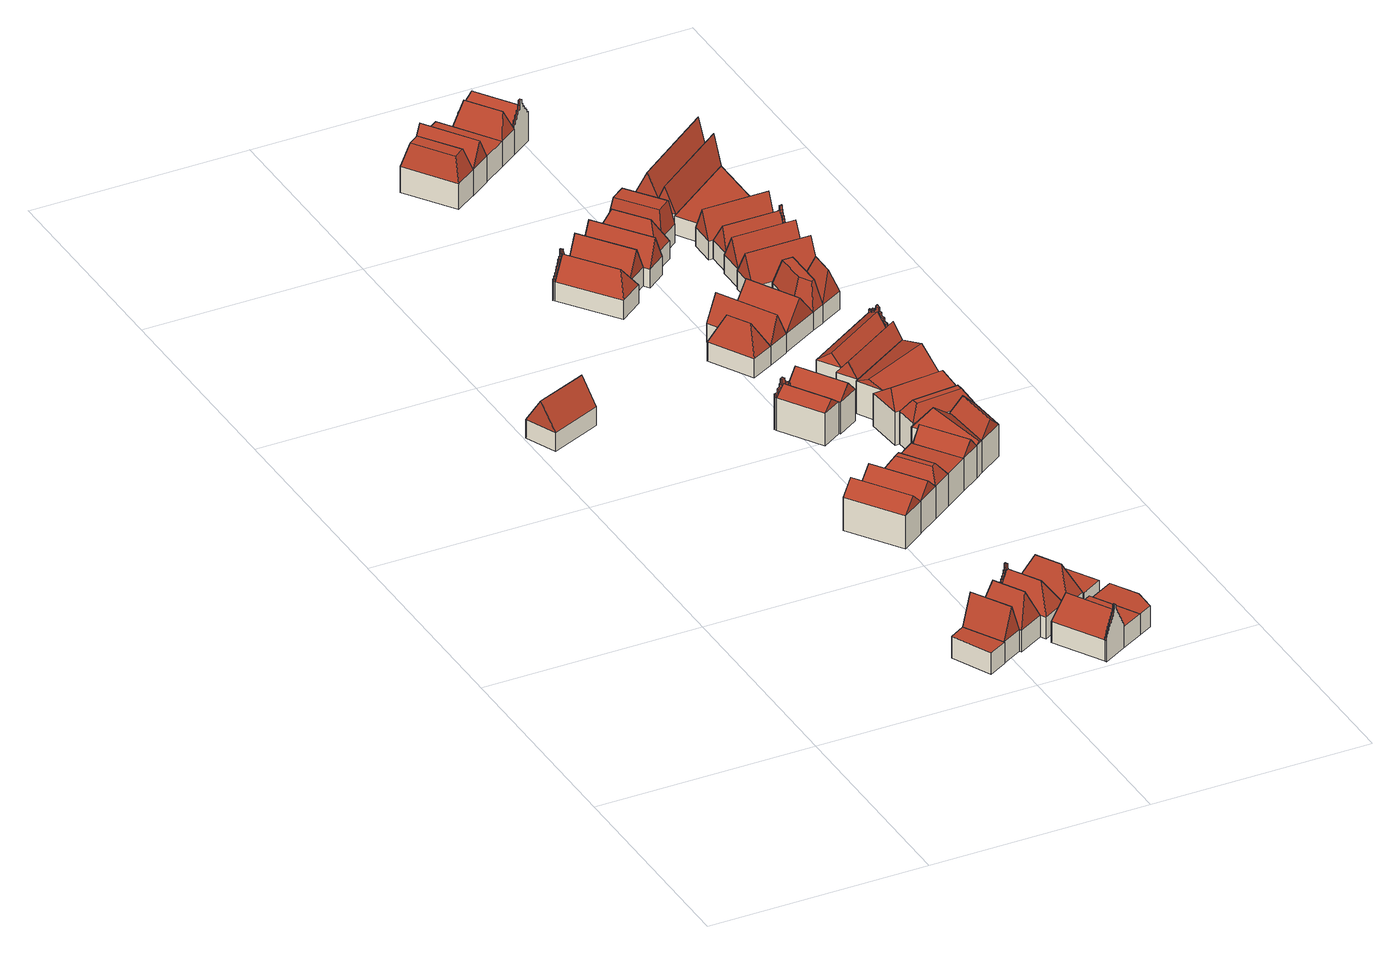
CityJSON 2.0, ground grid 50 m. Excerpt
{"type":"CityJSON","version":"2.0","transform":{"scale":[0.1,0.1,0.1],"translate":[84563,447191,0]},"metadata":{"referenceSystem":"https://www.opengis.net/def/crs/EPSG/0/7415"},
"CityObjects":{
"building1":{"type":"Building","geometry":[{"type":"Solid","lod":"2","boundaries":[[[[0,1,2,3]],[[2,1,4,5]],[[0,3,6,7]],[[3,2,5,6]],[[1,0,7,4]],[[7,6,8,9]],[[6,5,8]],[[5,4,9,8]],[[4,7,9]]]],"semantics":{"surfaces":[{"type":"GroundSurface"},{"type":"WallSurface"},{"type":"RoofSurface"}],"values":[[0,1,1,1,1,2,2,2,2]]}}]},
"building2":{"type":"Building","geometry":[{"type":"Solid","lod":"2","boundaries":[[[[10,11,12,13]],[[14,15,16,17]],[[13,12,16,15]],[[11,10,14,17]],[[12,11,17,16]],[[10,13,15,14]]]],"semantics":{"surfaces":[{"type":"GroundSurface"},{"type":"RoofSurface"},{"type":"WallSurface"}],"values":[[0,1,2,2,2,2]]}}]},
"building3":{"type":"Building","geometry":[{"type":"Solid","lod":"2","boundaries":[[[[18,19,12,20]],[[20,12,16,21]],[[19,18,22,23]],[[12,19,23,16]],[[18,20,21,22]],[[22,21,24,25]],[[21,16,24]],[[16,23,25,24]],[[23,22,25]]]],"semantics":{"surfaces":[{"type":"GroundSurface"},{"type":"WallSurface"},{"type":"RoofSurface"}],"values":[[0,1,1,1,1,2,2,2,2]]}}]},
"building4":{"type":"Building","geometry":[{"type":"Solid","lod":"2","boundaries":[[[[26,27,20,28]],[[28,20,21,29]],[[27,26,30,31]],[[20,27,31,21]],[[26,28,29,30]],[[30,29,32,33]],[[29,21,32]],[[21,31,33,32]],[[31,30,33]]]],"semantics":{"surfaces":[{"type":"GroundSurface"},{"type":"WallSurface"},{"type":"RoofSurface"}],"values":[[0,1,1,1,1,2,2,2,2]]}}]},
"building5":{"type":"Building","geometry":[{"type":"Solid","lod":"2","boundaries":[[[[34,35,36,37]],[[35,34,38,39]],[[36,35,39,40]],[[34,37,41,38]],[[38,41,42,43]],[[40,39,43,42]],[[39,38,43]],[[42,41,44,45,46,47,48,49,50,51,52,53,54,55,56,57,58,59,60,61,62,63,64,65,66,67,68,69,70,71,72,73,74,75,76,77,78,79,80,81,82,83,84,85,86,87,88,89,40]],[[29,90,91,92,93,94,95,96,97,98,99,100,101,102,103,104,105,106,107,108,109,110,111,112,113,114,115,116,117,118,119,120,121,122,123,124,125,126,127,128,129,130,131,132,133,134,135,136,137,28]],[[46,45,134,133]],[[73,72,107,106]],[[60,59,120,119]],[[87,86,93,92]],[[47,46,133,132]],[[74,73,106,105]],[[61,60,119,118]],[[88,87,92,91]],[[48,47,132,131]],[[75,74,105,104]],[[36,40,29,28]],[[62,61,118,117]],[[89,88,91,90]],[[49,48,131,130]],[[76,75,104,103]],[[41,37,137,136]],[[63,62,117,116]],[[40,89,90,29]],[[50,49,130,129]],[[77,76,103,102]],[[64,63,116,115]],[[51,50,129,128]],[[78,77,102,101]],[[65,64,115,114]],[[52,51,128,127]],[[79,78,101,100]],[[66,65,114,113]],[[53,52,127,126]],[[80,79,100,99]],[[67,66,113,112]],[[54,53,126,125]],[[81,80,99,98]],[[68,67,112,111]],[[55,54,125,124]],[[82,81,98,97]],[[69,68,111,110]],[[37,36,28,137]],[[56,55,124,123]],[[83,82,97,96]],[[70,69,110,109]],[[57,56,123,122]],[[84,83,96,95]],[[44,41,136,135]],[[71,70,109,108]],[[58,57,122,121]],[[85,84,95,94]],[[45,44,135,134]],[[72,71,108,107]],[[59,58,121,120]],[[86,85,94,93]]]],"semantics":{"surfaces":[{"type":"GroundSurface"},{"type":"WallSurface"},{"type":"RoofSurface"}],"values":[[0,1,1,1,2,2,2,2,1,2,2,2,2,2,2,2,2,2,2,1,2,2,2,2,1,2,2,2,2,2,2,2,2,2,2,2,2,2,2,2,2,2,2,2,2,0,2,2,2,2,2,2,2,2,2,2,2,2,2]]}}]},
"building6":{"type":"Building","geometry":[{"type":"Solid","lod":"2","boundaries":[[[[138,139,140,141]],[[141,140,142,143]],[[139,138,144,145]],[[140,139,145,142]],[[138,141,143,144]],[[144,143,146,147]],[[143,142,146]],[[142,145,147,146]],[[145,144,147]]]],"semantics":{"surfaces":[{"type":"GroundSurface"},{"type":"WallSurface"},{"type":"RoofSurface"}],"values":[[0,1,1,1,1,2,2,2,2]]}}]},
"building7":{"type":"Building","geometry":[{"type":"Solid","lod":"2","boundaries":[[[[148,149,150,151]],[[149,148,152,153]],[[150,149,153,154]],[[148,151,155,152]],[[152,155,156,157]],[[154,153,157,156]],[[153,152,157]],[[156,155,158,159,160,161,162,163,164,165,166,167,168,169,170,171,172,173,174,175,176,177,178,179,180,181,182,183,184,185,186,187,188,189,190,191,192,193,194,195,154]],[[196,197,198,199,200,201,202,203,204,205,206,207,208,209,210,211,212,213,214,215,216,217,218,219,220,221,222,223,224,225,226,227,228,229,230,231,232,233,234,235,236,237]],[[179,178,214,213]],[[166,165,227,226]],[[193,192,200,199]],[[180,179,213,212]],[[167,166,226,225]],[[194,193,199,198]],[[181,180,212,211]],[[168,167,225,224]],[[195,194,198,197]],[[182,181,211,210]],[[169,168,224,223]],[[154,195,197,196]],[[183,182,210,209]],[[151,150,237,236]],[[170,169,223,222]],[[184,183,209,208]],[[171,170,222,221]],[[158,155,235,234]],[[185,184,208,207]],[[172,171,221,220]],[[159,158,234,233]],[[186,185,207,206]],[[173,172,220,219]],[[160,159,233,232]],[[187,186,206,205]],[[174,173,219,218]],[[161,160,232,231]],[[188,187,205,204]],[[175,174,218,217]],[[162,161,231,230]],[[189,188,204,203]],[[150,154,196,237]],[[176,175,217,216]],[[163,162,230,229]],[[190,189,203,202]],[[155,151,236,235]],[[177,176,216,215]],[[164,163,229,228]],[[191,190,202,201]],[[178,177,215,214]],[[165,164,228,227]],[[192,191,201,200]]]],"semantics":{"surfaces":[{"type":"GroundSurface"},{"type":"WallSurface"},{"type":"RoofSurface"}],"values":[[0,1,1,1,2,2,2,2,1,2,2,2,2,2,2,2,2,2,2,2,2,2,0,2,2,2,2,2,2,2,2,2,2,2,2,2,2,2,2,2,1,2,2,2,1,2,2,2,2,2,2]]}}]},
"building8":{"type":"Building","geometry":[{"type":"Solid","lod":"2","boundaries":[[[[238,239,137,240]],[[240,137,136,241]],[[239,238,242,243]],[[137,239,243,136]],[[238,240,241,242]],[[242,241,244,245]],[[241,136,244]],[[136,243,245,244]],[[243,242,245]]]],"semantics":{"surfaces":[{"type":"GroundSurface"},{"type":"WallSurface"},{"type":"RoofSurface"}],"values":[[0,1,1,1,1,2,2,2,2]]}}]},
"building9":{"type":"Building","geometry":[{"type":"Solid","lod":"2","boundaries":[[[[246,247,248,249]],[[249,248,250,142]],[[247,246,251,252]],[[248,247,252,250]],[[246,249,142,251]],[[251,142,253,254]],[[142,250,253]],[[250,252,254,253]],[[252,251,254]]]],"semantics":{"surfaces":[{"type":"GroundSurface"},{"type":"WallSurface"},{"type":"RoofSurface"}],"values":[[0,1,1,1,1,2,2,2,2]]}}]},
"building10":{"type":"Building","geometry":[{"type":"Solid","lod":"2","boundaries":[[[[255,256,257,237]],[[258,196,259,260]],[[237,257,259,196]],[[256,255,258,260]],[[257,256,260,259]],[[255,237,196,258]]]],"semantics":{"surfaces":[{"type":"GroundSurface"},{"type":"RoofSurface"},{"type":"WallSurface"}],"values":[[0,1,2,2,2,2]]}}]},
"building11":{"type":"Building","geometry":[{"type":"Solid","lod":"2","boundaries":[[[[261,262,240,263]],[[264,265,241,266]],[[263,240,241,265]],[[262,261,264,266]],[[240,262,266,241]],[[261,263,265,264]]]],"semantics":{"surfaces":[{"type":"GroundSurface"},{"type":"RoofSurface"},{"type":"WallSurface"}],"values":[[0,1,2,2,2,2]]}}]},
"building12":{"type":"Building","geometry":[{"type":"Solid","lod":"2","boundaries":[[[[267,268,269,270,257]],[[271,259,272,273,274]],[[269,268,274,273]],[[257,270,272,259]],[[268,267,271,274]],[[270,269,273,272]],[[267,257,259,271]]]],"semantics":{"surfaces":[{"type":"GroundSurface"},{"type":"RoofSurface"},{"type":"WallSurface"}],"values":[[0,1,2,2,2,2,2]]}}]},
"building13":{"type":"Building","geometry":[{"type":"Solid","lod":"2","boundaries":[[[[275,276,277,248]],[[277,276,278,279]],[[275,248,250,280]],[[248,277,279,250]],[[276,275,280,278]],[[278,280,281,282]],[[280,250,283,281]],[[250,279,284,283]],[[279,278,282,284]],[[281,283,284,282]]]],"semantics":{"surfaces":[{"type":"GroundSurface"},{"type":"WallSurface"},{"type":"RoofSurface"}],"values":[[0,1,1,1,1,2,2,2,2,2]]}}]},
"building14":{"type":"Building","geometry":[{"type":"Solid","lod":"2","boundaries":[[[[285,286,287,288]],[[286,285,289,290]],[[287,286,290,291]],[[285,288,292,289]],[[289,292,293,294]],[[291,290,294,293]],[[290,289,294]],[[293,292,295,296,297,298,299,300,301,302,303,304,305,306,307,308,291]],[[309,310,311,312,313,314,315,316,317,318,319,320,321,322,323,324,325,326]],[[305,304,314,313]],[[298,297,321,320]],[[306,305,313,312]],[[299,298,320,319]],[[307,306,312,311]],[[300,299,319,318]],[[308,307,311,310]],[[287,291,309,326]],[[301,300,318,317]],[[291,308,310,309]],[[292,288,325,324]],[[302,301,317,316]],[[288,287,326,325]],[[295,292,324,323]],[[303,302,316,315]],[[296,295,323,322]],[[304,303,315,314]],[[297,296,322,321]]]],"semantics":{"surfaces":[{"type":"GroundSurface"},{"type":"WallSurface"},{"type":"RoofSurface"}],"values":[[0,1,1,1,2,2,2,2,1,2,2,2,2,2,2,2,1,2,2,1,2,0,2,2,2,2,2]]}}]},
"building15":{"type":"Building","geometry":[{"type":"Solid","lod":"2","boundaries":[[[[327,328,329,277]],[[330,279,331,332]],[[329,328,332,331]],[[327,277,279,330]],[[277,329,331,279]],[[328,327,330,332]]]],"semantics":{"surfaces":[{"type":"GroundSurface"},{"type":"RoofSurface"},{"type":"WallSurface"}],"values":[[0,1,2,2,2,2]]}}]},
"building16":{"type":"Building","geometry":[{"type":"Solid","lod":"2","boundaries":[[[[333,334,335,336]],[[334,333,337,338]],[[335,334,338,339]],[[333,336,340,337]],[[337,340,341,342]],[[339,338,342,341]],[[338,337,342]],[[341,340,343,344,345,346,347,348,349,350,351,352,353,354,355,356,357,358,359,360,361,362,363,364,365,366,367,368,369,370,371,372,373,374,375,376,377,378,379,380,339]],[[381,382,383,384,385,386,387,388,389,390,391,392,393,394,395,396,397,398,399,400,401,402,403,404,405,406,407,408,409,410,411,412,413,414,415,416,417,418,419,420,421,422]],[[356,355,407,406]],[[343,340,420,419]],[[370,369,393,392]],[[357,356,406,405]],[[344,343,419,418]],[[371,370,392,391]],[[358,357,405,404]],[[345,344,418,417]],[[372,371,391,390]],[[359,358,404,403]],[[346,345,417,416]],[[373,372,390,389]],[[360,359,403,402]],[[347,346,416,415]],[[374,373,389,388]],[[335,339,381,422]],[[361,360,402,401]],[[348,347,415,414]],[[375,374,388,387]],[[340,336,421,420]],[[362,361,401,400]],[[349,348,414,413]],[[376,375,387,386]],[[363,362,400,399]],[[350,349,413,412]],[[377,376,386,385]],[[364,363,399,398]],[[351,350,412,411]],[[378,377,385,384]],[[365,364,398,397]],[[352,351,411,410]],[[379,378,384,383]],[[366,365,397,396]],[[353,352,410,409]],[[380,379,383,382]],[[367,366,396,395]],[[354,353,409,408]],[[339,380,382,381]],[[368,367,395,394]],[[336,335,422,421]],[[355,354,408,407]],[[369,368,394,393]]]],"semantics":{"surfaces":[{"type":"GroundSurface"},{"type":"WallSurface"},{"type":"RoofSurface"}],"values":[[0,1,1,1,2,2,2,2,1,2,2,2,2,2,2,2,2,2,2,2,2,2,2,2,1,2,2,2,1,2,2,2,2,2,2,2,2,2,2,2,2,2,2,2,2,2,2,2,0,2,2]]}}]},
"building17":{"type":"Building","geometry":[{"type":"Solid","lod":"2","boundaries":[[[[423,424,425,426]],[[426,425,324,427]],[[424,423,428,429]],[[425,424,429,324]],[[423,426,427,428]],[[428,427,430,431]],[[427,324,430]],[[324,429,431,430]],[[429,428,431]]]],"semantics":{"surfaces":[{"type":"GroundSurface"},{"type":"WallSurface"},{"type":"RoofSurface"}],"values":[[0,1,1,1,1,2,2,2,2]]}}]},
"building18":{"type":"Building","geometry":[{"type":"Solid","lod":"2","boundaries":[[[[432,433,434,435]],[[434,433,436,437]],[[432,435,438,439]],[[435,434,437,438]],[[433,432,439,436]],[[436,439,440,441]],[[439,438,442,440]],[[438,437,443,442]],[[437,436,441,443]],[[440,442,443,441]]]],"semantics":{"surfaces":[{"type":"GroundSurface"},{"type":"WallSurface"},{"type":"RoofSurface"}],"values":[[0,1,1,1,1,2,2,2,2,2]]}}]},
"building19":{"type":"Building","geometry":[{"type":"Solid","lod":"2","boundaries":[[[[444,445,446,447]],[[447,446,448,449]],[[445,444,450,451]],[[446,445,451,448]],[[444,447,449,450]],[[450,449,452,453]],[[449,448,452]],[[448,451,453,452]],[[451,450,453]]]],"semantics":{"surfaces":[{"type":"GroundSurface"},{"type":"WallSurface"},{"type":"RoofSurface"}],"values":[[0,1,1,1,1,2,2,2,2]]}}]},
"building20":{"type":"Building","geometry":[{"type":"Solid","lod":"2","boundaries":[[[[454,455,456,329]],[[456,455,457,458]],[[454,329,331,459]],[[329,456,458,331]],[[455,454,459,457]],[[459,331,460,461]],[[331,458,460]],[[458,457,461,460]],[[457,459,461]]]],"semantics":{"surfaces":[{"type":"GroundSurface"},{"type":"WallSurface"},{"type":"RoofSurface"}],"values":[[0,1,1,1,1,2,2,2,2]]}}]},
"building21":{"type":"Building","geometry":[{"type":"Solid","lod":"2","boundaries":[[[[462,463,464,465]],[[464,463,466,420]],[[462,465,467,468]],[[465,464,420,467]],[[463,462,468,466]],[[468,467,469,470]],[[467,420,469]],[[420,466,470,469]],[[466,468,470]]]],"semantics":{"surfaces":[{"type":"GroundSurface"},{"type":"WallSurface"},{"type":"RoofSurface"}],"values":[[0,1,1,1,1,2,2,2,2]]}}]},
"building22":{"type":"Building","geometry":[{"type":"Solid","lod":"2","boundaries":[[[[471,456,472,473]],[[473,472,474,475]],[[456,471,476,458]],[[472,456,458,474]],[[471,473,475,476]],[[476,475,477,478]],[[475,474,477]],[[474,458,478,477]],[[458,476,478]]]],"semantics":{"surfaces":[{"type":"GroundSurface"},{"type":"WallSurface"},{"type":"RoofSurface"}],"values":[[0,1,1,1,1,2,2,2,2]]}}]},
"building23":{"type":"Building","geometry":[{"type":"Solid","lod":"2","boundaries":[[[[479,480,481,446]],[[446,481,482,448]],[[480,479,483,484]],[[481,480,484,482]],[[479,446,448,483]],[[483,448,485,486]],[[448,482,485]],[[482,484,486,485]],[[484,483,486]]]],"semantics":{"surfaces":[{"type":"GroundSurface"},{"type":"WallSurface"},{"type":"RoofSurface"}],"values":[[0,1,1,1,1,2,2,2,2]]}}]},
"building24":{"type":"Building","geometry":[{"type":"Solid","lod":"2","boundaries":[[[[487,488,489,490]],[[489,488,491,492]],[[487,490,437,493]],[[490,489,492,437]],[[488,487,493,491]],[[493,437,494,495]],[[437,492,494]],[[492,491,495,494]],[[491,493,495]]]],"semantics":{"surfaces":[{"type":"GroundSurface"},{"type":"WallSurface"},{"type":"RoofSurface"}],"values":[[0,1,1,1,1,2,2,2,2]]}}]},
"building25":{"type":"Building","geometry":[{"type":"Solid","lod":"2","boundaries":[[[[496,497,465,498]],[[498,465,467,499]],[[497,496,500,501]],[[465,497,501,467]],[[496,498,499,500]],[[500,499,502,503]],[[499,467,502]],[[467,501,503,502]],[[501,500,503]]]],"semantics":{"surfaces":[{"type":"GroundSurface"},{"type":"WallSurface"},{"type":"RoofSurface"}],"values":[[0,1,1,1,1,2,2,2,2]]}}]},
"building26":{"type":"Building","geometry":[{"type":"Solid","lod":"2","boundaries":[[[[504,505,506,507]],[[507,506,508,509]],[[505,504,510,511]],[[506,505,511,508]],[[504,507,509,510]],[[511,510,512,513]],[[510,509,514,512]],[[509,508,515,514]],[[508,511,513,515]],[[512,514,515,513]]]],"semantics":{"surfaces":[{"type":"GroundSurface"},{"type":"WallSurface"},{"type":"RoofSurface"}],"values":[[0,1,1,1,1,2,2,2,2,2]]}}]},
"building27":{"type":"Building","geometry":[{"type":"Solid","lod":"2","boundaries":[[[[516,517,518,506]],[[518,517,519,520]],[[516,506,508,521]],[[506,518,520,508]],[[517,516,521,519]],[[521,508,522,523]],[[508,520,522]],[[520,519,523,522]],[[519,521,523]]]],"semantics":{"surfaces":[{"type":"GroundSurface"},{"type":"WallSurface"},{"type":"RoofSurface"}],"values":[[0,1,1,1,1,2,2,2,2]]}}]},
"building28":{"type":"Building","geometry":[{"type":"Solid","lod":"2","boundaries":[[[[471,524,525,526]],[[526,525,527,528]],[[524,471,476,529]],[[525,524,529,527]],[[471,526,528,476]],[[476,528,530]],[[528,527,531,530]],[[527,529,531]],[[529,476,530,531]]]],"semantics":{"surfaces":[{"type":"GroundSurface"},{"type":"WallSurface"},{"type":"RoofSurface"}],"values":[[0,1,1,1,1,2,2,2,2]]}}]},
"building29":{"type":"Building","geometry":[{"type":"Solid","lod":"2","boundaries":[[[[532,533,534,535]],[[536,492,537,538]],[[535,534,537,492]],[[533,532,536,538]],[[534,533,538,537]],[[532,535,492,536]]]],"semantics":{"surfaces":[{"type":"GroundSurface"},{"type":"RoofSurface"},{"type":"WallSurface"}],"values":[[0,1,2,2,2,2]]}}]},
"building30":{"type":"Building","geometry":[{"type":"Solid","lod":"2","boundaries":[[[[539,540,541,542]],[[542,541,499,543]],[[540,539,544,545]],[[541,540,545,499]],[[539,542,543,544]],[[544,543,546,547]],[[543,499,546]],[[499,545,547,546]],[[545,544,547]]]],"semantics":{"surfaces":[{"type":"GroundSurface"},{"type":"WallSurface"},{"type":"RoofSurface"}],"values":[[0,1,1,1,1,2,2,2,2]]}}]},
"building31":{"type":"Building","geometry":[{"type":"Solid","lod":"2","boundaries":[[[[548,518,549,550]],[[550,549,551,552]],[[518,548,553,520]],[[549,518,520,551]],[[548,550,552,553]],[[553,552,554,555]],[[552,551,554]],[[551,520,555,554]],[[520,553,555]]]],"semantics":{"surfaces":[{"type":"GroundSurface"},{"type":"WallSurface"},{"type":"RoofSurface"}],"values":[[0,1,1,1,1,2,2,2,2]]}}]},
"building32":{"type":"Building","geometry":[{"type":"Solid","lod":"2","boundaries":[[[[556,557,558,548]],[[558,557,559,560]],[[556,548,553,561]],[[548,558,560,553]],[[557,556,561,559]],[[561,553,562,563]],[[553,560,562]],[[560,559,563,562]],[[559,561,563]]]],"semantics":{"surfaces":[{"type":"GroundSurface"},{"type":"WallSurface"},{"type":"RoofSurface"}],"values":[[0,1,1,1,1,2,2,2,2]]}}]},
"building33":{"type":"Building","geometry":[{"type":"Solid","lod":"2","boundaries":[[[[564,565,566,567]],[[567,566,568,482]],[[565,564,569,570]],[[566,565,570,568]],[[564,567,482,569]],[[569,482,571,572]],[[482,568,571]],[[568,570,572,571]],[[570,569,572]]]],"semantics":{"surfaces":[{"type":"GroundSurface"},{"type":"WallSurface"},{"type":"RoofSurface"}],"values":[[0,1,1,1,1,2,2,2,2]]}}]},
"building34":{"type":"Building","geometry":[{"type":"Solid","lod":"2","boundaries":[[[[573,574,575,576]],[[574,573,577,578]],[[575,574,578,579]],[[573,576,580,577]],[[577,580,581,582]],[[579,578,582,581]],[[578,577,582]],[[581,580,583,584,585,586,587,588,589,590,591,592,593,594,595,596,579]],[[597,598,599,600,601,602,603,604,605,606,607,608,609,610,611,560,558,612]],[[592,591,603,602]],[[585,584,610,609]],[[593,592,602,601]],[[586,585,609,608]],[[594,593,601,600]],[[587,586,608,607]],[[595,594,600,599]],[[588,587,607,606]],[[596,595,599,598]],[[575,579,597,612]],[[589,588,606,605]],[[579,596,598,597]],[[580,576,558,560]],[[590,589,605,604]],[[576,575,612,558]],[[583,580,560,611]],[[591,590,604,603]],[[584,583,611,610]]]],"semantics":{"surfaces":[{"type":"GroundSurface"},{"type":"WallSurface"},{"type":"RoofSurface"}],"values":[[0,1,1,1,2,2,2,2,1,2,2,2,2,2,2,2,2,2,1,2,2,1,2,0,2,2,2]]}}]},
"building35":{"type":"Building","geometry":[{"type":"Solid","lod":"2","boundaries":[[[[613,614,615,616]],[[616,615,543,617]],[[614,613,618,619]],[[615,614,619,543]],[[613,616,617,618]],[[619,618,620,621]],[[618,617,622,620]],[[617,543,623,622]],[[543,619,621,623]],[[620,622,623,621]]]],"semantics":{"surfaces":[{"type":"GroundSurface"},{"type":"WallSurface"},{"type":"RoofSurface"}],"values":[[0,1,1,1,1,2,2,2,2,2]]}}]},
"building36":{"type":"Building","geometry":[{"type":"Solid","lod":"2","boundaries":[[[[624,625,626,534]],[[534,626,627,537]],[[625,624,628,629]],[[626,625,629,627]],[[624,534,537,628]],[[628,537,630,631]],[[537,627,630]],[[627,629,631,630]],[[629,628,631]]]],"semantics":{"surfaces":[{"type":"GroundSurface"},{"type":"WallSurface"},{"type":"RoofSurface"}],"values":[[0,1,1,1,1,2,2,2,2]]}}]},
"building37":{"type":"Building","geometry":[{"type":"Solid","lod":"2","boundaries":[[[[632,633,634,566,635]],[[634,633,636,637]],[[635,566,568,638]],[[633,632,639,636]],[[566,634,637,568]],[[632,635,638,639]],[[636,639,640,641]],[[639,638,642,640]],[[638,568,643,642]],[[568,637,644,643]],[[637,636,641,644]],[[640,642,643,644,641]]]],"semantics":{"surfaces":[{"type":"GroundSurface"},{"type":"WallSurface"},{"type":"RoofSurface"}],"values":[[0,1,1,1,1,1,2,2,2,2,2,2]]}}]},
"building38":{"type":"Building","geometry":[{"type":"Solid","lod":"2","boundaries":[[[[645,646,647,648]],[[646,645,649,650]],[[647,646,650,651]],[[645,648,652,649]],[[649,652,653,654]],[[651,650,654,653]],[[650,649,654]],[[653,652,655,656,657,658,659,660,661,662,663,664,665,666,667,668,669,670,671,672,673,674,675,676,651]],[[677,678,679,680,681,682,683,684,685,686,687,688,689,690,691,692,693,694,695,696,697,698,699,627,626,700]],[[676,675,679,678]],[[669,668,686,685]],[[652,648,626,627]],[[662,661,693,692]],[[648,647,700,626]],[[651,676,678,677]],[[655,652,627,699]],[[670,669,685,684]],[[663,662,692,691]],[[656,655,699,698]],[[671,670,684,683]],[[664,663,691,690]],[[657,656,698,697]],[[672,671,683,682]],[[665,664,690,689]],[[658,657,697,696]],[[673,672,682,681]],[[666,665,689,688]],[[659,658,696,695]],[[674,673,681,680]],[[667,666,688,687]],[[660,659,695,694]],[[675,674,680,679]],[[668,667,687,686]],[[647,651,677,700]],[[661,660,694,693]]]],"semantics":{"surfaces":[{"type":"GroundSurface"},{"type":"WallSurface"},{"type":"RoofSurface"}],"values":[[0,1,1,1,2,2,2,2,1,2,2,1,2,0,2,2,2,2,2,2,2,2,2,2,2,2,2,2,2,2,2,2,2,1,2]]}}]},
"building39":{"type":"Building","geometry":[{"type":"Solid","lod":"2","boundaries":[[[[701,702,703,704]],[[704,703,705,706]],[[702,701,707,708]],[[703,702,708,705]],[[701,704,706,707]],[[707,706,709,710]],[[706,705,709]],[[705,708,710,709]],[[708,707,710]]]],"semantics":{"surfaces":[{"type":"GroundSurface"},{"type":"WallSurface"},{"type":"RoofSurface"}],"values":[[0,1,1,1,1,2,2,2,2]]}}]},
"building40":{"type":"Building","geometry":[{"type":"Solid","lod":"2","boundaries":[[[[711,712,713,714]],[[713,712,715,716]],[[711,714,717,637]],[[714,713,716,717]],[[712,711,637,715]],[[637,717,718]],[[717,716,719,718]],[[716,715,719]],[[715,637,718,719]]]],"semantics":{"surfaces":[{"type":"GroundSurface"},{"type":"WallSurface"},{"type":"RoofSurface"}],"values":[[0,1,1,1,1,2,2,2,2]]}}]},
"building41":{"type":"Building","geometry":[{"type":"Solid","lod":"2","boundaries":[[[[720,721,722,703]],[[703,722,723,705]],[[721,720,724,725]],[[722,721,725,723]],[[720,703,705,724]],[[724,705,726,727]],[[705,723,726]],[[723,725,727,726]],[[725,724,727]]]],"semantics":{"surfaces":[{"type":"GroundSurface"},{"type":"WallSurface"},{"type":"RoofSurface"}],"values":[[0,1,1,1,1,2,2,2,2]]}}]},
"building42":{"type":"Building","geometry":[{"type":"Solid","lod":"2","boundaries":[[[[728,729,730,731]],[[729,728,732,733]],[[730,729,733,734]],[[728,731,735,732]],[[732,735,736,737]],[[734,733,737,736]],[[733,732,737]],[[736,735,738,739,740,741,742,743,744,745,746,747,748,749,750,751,752,753,754,755,756,757,758,759,760,761,762,763,764,765,766,767,768,769,770,771,772,773,774,775,734]],[[776,777,778,779,780,781,782,783,784,785,786,787,788,789,790,791,792,793,794,795,796,797,798,799,800,801,802,803,804,805,806,807,808,809,810,811,812,813,814,723,722,815]],[[742,741,811,810]],[[769,768,784,783]],[[730,734,776,815]],[[756,755,797,796]],[[743,742,810,809]],[[770,769,783,782]],[[735,731,722,723]],[[757,756,796,795]],[[744,743,809,808]],[[771,770,782,781]],[[758,757,795,794]],[[745,744,808,807]],[[772,771,781,780]],[[759,758,794,793]],[[746,745,807,806]],[[773,772,780,779]],[[760,759,793,792]],[[747,746,806,805]],[[774,773,779,778]],[[761,760,792,791]],[[748,747,805,804]],[[775,774,778,777]],[[762,761,791,790]],[[749,748,804,803]],[[734,775,777,776]],[[763,762,790,789]],[[731,730,815,722]],[[750,749,803,802]],[[764,763,789,788]],[[751,750,802,801]],[[738,735,723,814]],[[765,764,788,787]],[[752,751,801,800]],[[739,738,814,813]],[[766,765,787,786]],[[753,752,800,799]],[[740,739,813,812]],[[767,766,786,785]],[[754,753,799,798]],[[741,740,812,811]],[[768,767,785,784]],[[755,754,798,797]]]],"semantics":{"surfaces":[{"type":"GroundSurface"},{"type":"WallSurface"},{"type":"RoofSurface"}],"values":[[0,1,1,1,2,2,2,2,1,2,2,1,2,2,2,1,2,2,2,2,2,2,2,2,2,2,2,2,2,2,2,2,2,2,2,0,2,2,2,2,2,2,2,2,2,2,2,2,2,2,2]]}}]},
"building43":{"type":"Building","geometry":[{"type":"Solid","lod":"2","boundaries":[[[[816,817,818,815]],[[815,818,819,776]],[[817,816,820,821]],[[818,817,821,819]],[[816,815,776,820]],[[820,776,822,823]],[[776,819,822]],[[819,821,823,822]],[[821,820,823]]]],"semantics":{"surfaces":[{"type":"GroundSurface"},{"type":"WallSurface"},{"type":"RoofSurface"}],"values":[[0,1,1,1,1,2,2,2,2]]}}]},
"building44":{"type":"Building","geometry":[{"type":"Solid","lod":"2","boundaries":[[[[824,818,825,826]],[[827,828,829,819]],[[826,825,829,828]],[[818,824,827,819]],[[825,818,819,829]],[[824,826,828,827]]]],"semantics":{"surfaces":[{"type":"GroundSurface"},{"type":"RoofSurface"},{"type":"WallSurface"}],"values":[[0,1,2,2,2,2]]}}]},
"building45":{"type":"Building","geometry":[{"type":"Solid","lod":"2","boundaries":[[[[830,831,832,824]],[[824,832,833,827]],[[831,830,834,835]],[[832,831,835,833]],[[830,824,827,834]],[[834,827,836,837]],[[827,833,836]],[[833,835,837,836]],[[835,834,837]]]],"semantics":{"surfaces":[{"type":"GroundSurface"},{"type":"WallSurface"},{"type":"RoofSurface"}],"values":[[0,1,1,1,1,2,2,2,2]]}}]},
"building46":{"type":"Building","geometry":[{"type":"Solid","lod":"2","boundaries":[[[[838,839,840,841]],[[840,839,842,843]],[[838,841,833,844]],[[841,840,843,833]],[[839,838,844,842]],[[844,833,845,846]],[[833,843,845]],[[843,842,846,845]],[[842,844,846]]]],"semantics":{"surfaces":[{"type":"GroundSurface"},{"type":"WallSurface"},{"type":"RoofSurface"}],"values":[[0,1,1,1,1,2,2,2,2]]}}]}
},
"vertices":[
[123,1337,4],[152,1266,4],[35,1217,4],[5,1289,4],[152,1266,49],[35,1217,49],[5,1289,49],[123,1337,49],[20,1253,109],[137,1301,109],
[434,73,8],[391,164,8],[426,185,8],[476,96,8],[434,73,59],[476,96,59],[426,185,59],[391,164,59],
[523,124,8],[475,97,8],[474,212,8],[474,212,59],[523,124,59],[475,97,59],[450,198,129],[499,111,129],
[585,153,8],[526,119,8],[533,246,8],[533,246,59],[585,153,59],[526,119,59],[510,216,129],[548,149,129],
[648,173,8],[592,141,8],[535,241,8],[591,274,8],[648,173,59],[592,141,59],[535,241,59],[591,274,59],[563,258,118],[604,185,118],[591,274,65],[589,272,65],[589,272,70],[586,271,70],[586,271,76],[584,269,76],[584,269,82],[581,268,82],[581,268,87],[579,266,87],[579,266,93],[576,265,93],[576,265,98],[573,263,98],[573,263,104],[571,262,104],[571,262,109],[568,260,109],[568,260,115],[566,259,115],[566,259,120],[565,258,120],[565,258,129],[562,257,129],[562,257,120],[561,256,120],[561,256,115],[558,255,115],[558,255,109],[556,253,109],[556,253,104],[553,252,104],[553,252,98],[550,250,98],[550,250,93],[548,249,93],[548,249,87],[545,247,87],[545,247,82],[543,246,82],[543,246,76],[540,244,76],[540,244,70],[538,243,70],[538,243,65],[535,241,65],[533,246,65],[535,247,65],[535,247,70],[538,249,70],[538,249,76],[540,250,76],[540,250,82],[543,252,82],[543,252,87],[545,253,87],[545,253,93],[548,255,93],[548,255,98],[551,256,98],[551,256,104],[553,257,104],[553,257,109],[556,259,109],[556,259,115],[558,260,115],[558,260,120],[559,261,120],[559,261,129],[562,263,129],[562,263,120],[563,263,120],[563,263,115],[566,265,115],[566,265,109],[568,266,109],[568,266,104],[571,268,104],[571,268,98],[574,269,98],[574,269,93],[576,271,93],[576,271,87],[579,272,87],[579,272,82],[581,274,82],[581,274,76],[584,275,76],[584,275,70],[586,277,70],[586,277,65],[589,278,65],[589,278,59],[589,278,8],
[415,691,5],[467,726,5],[548,608,5],[496,572,5],[548,608,83],[496,572,83],[415,691,83],[467,726,83],[522,590,114],[441,709,114],
[595,123,9],[650,154,9],[713,42,9],[658,12,9],[595,123,59],[650,154,59],[713,42,59],[658,12,59],[685,27,116],[629,126,116],[658,12,66],[661,13,66],[661,13,72],[664,15,72],[664,15,79],[667,17,79],[667,17,86],[670,18,86],[670,18,92],[673,20,92],[673,20,99],[676,22,99],[676,22,105],[679,24,105],[679,24,112],[682,25,112],[682,25,118],[684,26,118],[684,26,129],[687,28,129],[687,28,118],[688,29,118],[688,29,112],[691,30,112],[691,30,105],[694,32,105],[694,32,99],[698,34,99],[698,34,92],[701,35,92],[701,35,86],[704,37,86],[704,37,79],[707,39,79],[707,39,72],[710,41,72],[710,41,66],[713,42,66],[715,38,59],[715,38,66],[712,36,66],[712,36,72],[709,34,72],[709,34,79],[706,33,79],[706,33,86],[703,31,86],[703,31,92],[700,29,92],[700,29,99],[697,28,99],[697,28,105],[694,26,105],[694,26,112],[691,24,112],[691,24,118],[689,23,118],[689,23,129],[686,22,129],[686,22,118],[685,21,118],[685,21,112],[682,19,112],[682,19,105],[679,17,105],[679,17,99],[676,16,99],[676,16,92],[672,14,92],[672,14,86],[669,12,86],[669,12,79],[666,11,79],[666,11,72],[663,9,72],[663,9,66],[660,7,66],[660,7,59],[660,7,9],[715,38,9],
[700,191,8],[653,165,8],[636,305,8],[636,305,59],[700,191,59],[653,165,59],[629,262,129],[660,208,129],
[471,721,6],[523,756,6],[600,643,6],[548,608,6],[600,643,83],[471,721,83],[523,756,83],[574,625,114],[497,738,114],
[655,144,9],[706,173,9],[766,66,9],[655,144,59],[766,66,59],[706,173,59],
[750,215,8],[702,188,8],[683,332,8],[750,215,59],[683,332,59],[702,188,59],
[710,166,9],[764,196,9],[798,135,9],[798,84,9],[710,166,59],[798,84,59],[798,135,59],[764,196,59],
[531,744,6],[574,773,6],[643,673,6],[574,773,83],[643,673,83],[531,744,83],[557,739,114],[569,747,114],[605,670,114],[616,678,114],
[570,1014,6],[526,987,6],[466,1083,6],[510,1111,6],[570,1014,83],[526,987,83],[466,1083,83],[510,1111,83],[488,1097,103],[548,1001,103],[510,1111,90],[503,1106,90],[503,1106,98],[495,1102,98],[495,1102,105],[492,1099,105],[492,1099,114],[484,1095,114],[484,1095,105],[481,1092,105],[481,1092,98],[473,1088,98],[473,1088,90],[466,1083,90],[463,1088,83],[463,1088,90],[471,1092,90],[471,1092,98],[478,1097,98],[478,1097,105],[482,1099,105],[482,1099,114],[489,1104,114],[489,1104,105],[493,1106,105],[493,1106,98],[500,1111,98],[500,1111,90],[507,1115,90],[507,1115,83],[507,1115,6],[463,1088,6],
[575,772,6],[630,810,6],[698,711,6],[575,772,83],[698,711,83],[630,810,83],
[435,1633,4],[381,1594,4],[290,1718,4],[343,1757,4],[435,1633,49],[381,1594,49],[290,1718,49],[343,1757,49],[317,1737,98],[394,1632,98],[343,1757,55],[340,1755,55],[340,1755,60],[337,1752,60],[337,1752,66],[334,1750,66],[334,1750,72],[331,1748,72],[331,1748,77],[329,1746,77],[329,1746,83],[326,1744,83],[326,1744,89],[323,1742,89],[323,1742,94],[320,1739,94],[320,1739,100],[318,1738,100],[318,1738,109],[315,1736,109],[315,1736,100],[314,1735,100],[314,1735,94],[311,1733,94],[311,1733,89],[308,1731,89],[308,1731,83],[305,1729,83],[305,1729,77],[302,1726,77],[302,1726,72],[299,1724,72],[299,1724,66],[296,1722,66],[296,1722,60],[293,1720,60],[293,1720,55],[290,1718,55],[287,1722,49],[287,1722,55],[290,1724,55],[290,1724,60],[293,1726,60],[293,1726,66],[296,1728,66],[296,1728,72],[299,1730,72],[299,1730,77],[302,1733,77],[302,1733,83],[305,1735,83],[305,1735,89],[308,1737,89],[308,1737,94],[311,1739,94],[311,1739,100],[312,1740,100],[312,1740,109],[315,1742,109],[315,1742,100],[317,1743,100],[317,1743,94],[320,1746,94],[320,1746,89],[323,1748,89],[323,1748,83],[326,1750,83],[326,1750,77],[328,1752,77],[328,1752,72],[331,1754,72],[331,1754,66],[334,1757,66],[334,1757,60],[337,1759,60],[337,1759,55],[340,1761,55],[340,1761,49],[340,1761,4],[287,1722,4],
[621,1040,7],[573,1010,7],[507,1115,7],[556,1145,7],[556,1145,83],[621,1040,83],[573,1010,83],[531,1130,114],[597,1025,114],
[197,2220,5],[246,2254,5],[322,2143,5],[272,2109,5],[246,2254,66],[322,2143,66],[272,2109,66],[197,2220,66],[217,2216,119],[242,2233,119],[276,2130,119],[301,2147,119],
[461,1380,4],[510,1407,4],[566,1307,4],[516,1280,4],[566,1307,49],[516,1280,49],[461,1380,49],[510,1407,49],[527,1318,109],[499,1369,109],
[632,807,6],[676,837,6],[742,740,6],[676,837,83],[742,740,83],[632,807,83],[720,725,114],[654,822,114],
[473,1687,5],[422,1650,5],[340,1761,5],[391,1798,5],[422,1650,49],[391,1798,49],[473,1687,49],[366,1780,109],[448,1668,109],
[760,753,6],[657,863,6],[751,869,6],[657,863,83],[751,869,83],[760,753,83],[708,866,114],[750,746,90],
[491,1443,4],[540,1470,4],[615,1334,4],[615,1334,49],[491,1443,49],[540,1470,49],[589,1323,109],[517,1453,109],
[244,2257,4],[291,2289,4],[369,2175,4],[322,2143,4],[291,2289,66],[369,2175,66],[244,2257,66],[345,2159,119],[268,2273,119],
[525,1706,5],[482,1674,5],[434,1830,5],[434,1830,49],[525,1706,49],[482,1674,49],[414,1812,109],[502,1692,109],
[667,874,5],[663,926,5],[807,938,5],[811,885,5],[807,938,83],[811,885,83],[667,874,83],[663,926,83],[685,894,114],[683,909,114],[790,902,114],[789,917,114],
[653,926,5],[646,1010,5],[800,1022,5],[646,1010,83],[800,1022,83],[653,926,83],[787,979,114],[666,969,114],
[750,876,6],[811,881,6],[818,793,6],[811,881,83],[818,793,83],[750,876,83],[789,773,114],[781,878,114],
[283,2301,5],[337,2337,5],[422,2211,5],[369,2175,5],[283,2301,66],[422,2211,66],[337,2337,66],
[565,1751,6],[517,1716,6],[434,1830,6],[481,1865,6],[481,1865,49],[565,1751,49],[517,1716,49],[473,1826,109],[525,1755,109],
[789,1162,5],[668,1012,5],[637,1067,5],[668,1012,83],[637,1067,83],[789,1162,83],[652,1041,97],[795,1088,114],
[642,1070,5],[615,1113,5],[785,1219,5],[615,1113,83],[785,1219,83],[642,1070,83],[782,1188,114],[632,1094,114],
[552,1448,5],[638,1495,5],[701,1382,5],[615,1334,5],[701,1382,49],[552,1448,49],[638,1495,49],[658,1358,109],[595,1472,109],
[633,1124,5],[601,1174,5],[775,1283,5],[780,1216,5],[633,1124,83],[601,1174,83],[775,1283,83],[780,1216,83],[777,1249,103],[627,1155,103],[780,1216,90],[779,1227,90],[779,1227,98],[778,1238,98],[778,1238,105],[778,1244,105],[778,1244,114],[777,1255,114],[777,1255,105],[776,1260,105],[776,1260,98],[776,1271,98],[776,1271,90],[775,1283,90],[779,1286,83],[779,1286,90],[780,1274,90],[780,1274,98],[781,1263,98],[781,1263,105],[782,1258,105],[782,1258,114],[782,1247,114],[782,1247,105],[783,1241,105],[783,1241,98],[784,1230,98],[784,1230,90],[785,1219,90],[779,1286,5],
[602,1800,5],[555,1765,5],[481,1865,5],[529,1900,5],[529,1900,49],[602,1800,49],[555,1765,49],[588,1802,109],[557,1779,109],[527,1886,109],[495,1863,109],
[359,2305,5],[400,2333,5],[464,2239,5],[464,2239,66],[359,2305,66],[400,2333,66],[436,2235,119],[386,2309,119],
[677,1516,5],[730,1516,5],[730,1397,5],[677,1426,5],[730,1516,49],[730,1397,49],[677,1426,49],[677,1516,49],[692,1501,109],[715,1501,109],[692,1429,109],[707,1402,109],[715,1406,109],
[391,2346,5],[441,2380,5],[511,2277,5],[461,2244,5],[391,2346,66],[441,2380,66],[511,2277,66],[461,2244,66],[486,2260,106],[425,2350,106],[461,2244,75],[466,2247,75],[466,2247,83],[471,2250,83],[471,2250,91],[476,2254,91],[476,2254,99],[481,2257,99],[481,2257,108],[483,2259,108],[483,2259,119],[488,2262,119],[488,2262,108],[491,2264,108],[491,2264,99],[496,2267,99],[496,2267,91],[501,2271,91],[501,2271,83],[506,2274,83],[506,2274,75],[511,2277,75],[513,2273,66],[513,2273,75],[508,2270,75],[508,2270,83],[504,2266,83],[504,2266,91],[499,2263,91],[499,2263,99],[494,2260,99],[494,2260,108],[491,2258,108],[491,2258,119],[486,2255,119],[486,2255,108],[484,2253,108],[484,2253,99],[479,2250,99],[479,2250,91],[474,2246,91],[474,2246,83],[469,2243,83],[469,2243,75],[464,2239,75],[513,2273,5],
[636,1522,5],[636,1590,5],[784,1590,5],[784,1522,5],[784,1590,49],[784,1522,49],[636,1522,49],[636,1590,49],[784,1556,109],[636,1556,109],
[730,1397,6],[730,1494,6],[784,1494,6],[784,1427,6],[730,1494,49],[784,1494,49],[784,1427,49],[757,1426,109],[757,1482,109],
[639,1590,5],[639,1654,5],[784,1654,5],[784,1654,49],[639,1590,49],[639,1654,49],[784,1622,109],[639,1622,109],
[644,1654,5],[644,1713,5],[779,1713,5],[779,1654,5],[644,1654,49],[644,1713,49],[779,1713,49],[779,1654,49],[779,1683,98],[650,1683,98],[779,1654,55],[779,1657,55],[779,1657,60],[779,1660,60],[779,1660,66],[779,1663,66],[779,1663,72],[779,1667,72],[779,1667,77],[779,1670,77],[779,1670,83],[779,1673,83],[779,1673,89],[779,1677,89],[779,1677,94],[779,1680,94],[779,1680,100],[779,1681,100],[779,1681,109],[779,1685,109],[779,1685,100],[779,1686,100],[779,1686,94],[779,1690,94],[779,1690,89],[779,1693,89],[779,1693,83],[779,1696,83],[779,1696,77],[779,1700,77],[779,1700,72],[779,1703,72],[779,1703,66],[779,1706,66],[779,1706,60],[779,1709,60],[779,1709,55],[779,1713,55],[784,1713,49],[784,1713,55],[784,1709,55],[784,1709,60],[784,1706,60],[784,1706,66],[784,1703,66],[784,1703,72],[784,1700,72],[784,1700,77],[784,1696,77],[784,1696,83],[784,1693,83],[784,1693,89],[784,1690,89],[784,1690,94],[784,1686,94],[784,1686,100],[784,1685,100],[784,1685,109],[784,1681,109],[784,1681,100],[784,1680,100],[784,1680,94],[784,1677,94],[784,1677,89],[784,1673,89],[784,1673,83],[784,1670,83],[784,1670,77],[784,1667,77],[784,1667,72],[784,1663,72],[784,1663,66],[784,1660,66],[784,1660,60],[784,1657,60],[784,1657,55],[784,1654,55],[784,1713,5],
[634,1713,5],[634,1771,5],[784,1771,5],[784,1771,49],[634,1713,49],[634,1771,49],[784,1742,109],[634,1742,109],
[784,1952,5],[652,1771,5],[616,1829,5],[784,1952,49],[616,1829,49],[652,1771,49],
[622,1833,5],[591,1874,5],[784,2015,5],[784,2015,49],[622,1833,49],[591,1874,49],[784,1984,109],[606,1853,109],
[615,1892,6],[581,1938,6],[784,2088,6],[784,2015,6],[581,1938,49],[784,2088,49],[615,1892,49],[784,2052,109],[598,1915,109]
]}
